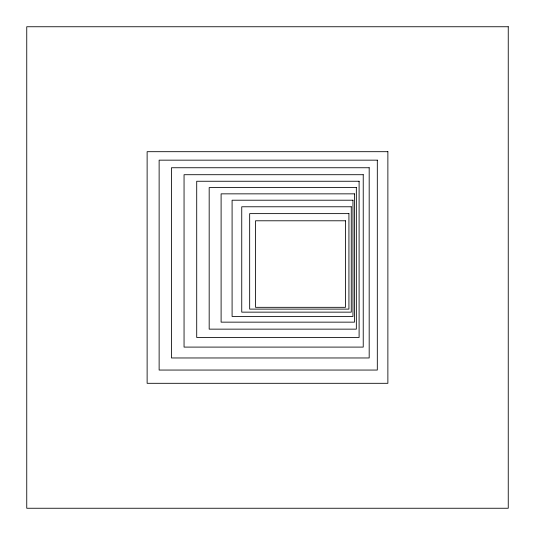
<?xml version="1.0" encoding="UTF-8"?>
<svg xmlns="http://www.w3.org/2000/svg" width="535" height="535" viewBox="0 0 535 535"><rect width="100%" height="100%" fill="white"/><g stroke="black" fill="none" stroke-linecap="round" stroke-linejoin="round"><path stroke-width="0.8" d="M508.25 26.75L26.75 26.75L26.75 508.25L508.25 508.25L508.25 26.75M387.875 151.693L147.125 151.693L147.125 383.307L387.875 383.307L387.875 151.693M377.309 160.159L159.129 160.159L159.129 370.053L377.309 370.053L377.309 160.159M369.183 167.749L171.461 167.749L171.461 357.968L369.183 357.968L369.183 167.749M363.232 174.711L184.053 174.711L184.053 347.095L363.232 347.095L363.232 174.711M359.099 181.251L196.713 181.251L196.713 337.471L359.099 337.471L359.099 181.251M356.337 187.578L209.178 187.578L209.178 329.145L356.337 329.145L356.337 187.578M354.464 193.851L221.102 193.851L221.102 322.15L354.464 322.15L354.464 193.851M352.953 200.21L232.09 200.21L232.09 316.479L352.953 316.479L352.953 200.21M351.274 206.777L241.746 206.777L241.746 312.146L351.274 312.146L351.274 206.777M348.927 213.625L249.671 213.625L249.671 309.11L348.927 309.11L348.927 213.625M345.47 220.788L255.523 220.788L255.523 307.324L345.47 307.324L345.47 220.788"/></g></svg>
